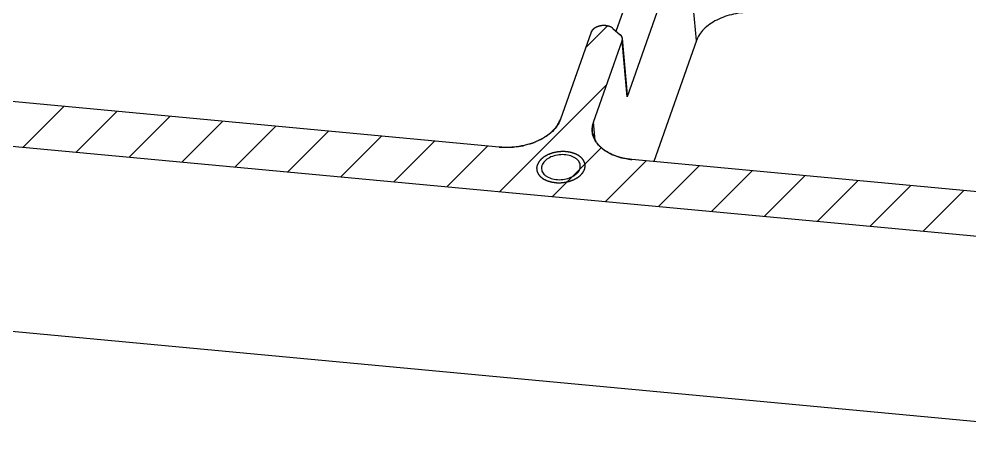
# Model space of a CAD drawing. Header units: millimetres. Extents: x 0 to 420, y 0 to 297.
# Drawn here: x 357.62 to 377.14, y 96.19 to 104.78 of the extents above; entities that cross this region are included whole.
import ezdxf

# ---------------------------------------------------------------- set-up
doc = ezdxf.new("R2010")
doc.units = ezdxf.units.MM
doc.header["$LTSCALE"] = 23.1
doc.layers.get('0').update_dxf_attribs({"linetype": 'CONTINUOUS'})
for name, color, linetype in [('03_ALL_AXES', 7, 'CONTINUOUS'), ('09_ALL_ROUNDS', 7, 'CONTINUOUS'), ('11_ALL_COSMETICS', 7, 'CONTINUOUS'), ('20_ALL_FEATURES', 7, 'CONTINUOUS')]:
    doc.layers.add(name, color=color, linetype=linetype)

msp = doc.modelspace()

# ---------------------------------------------------------------- linework, layer by layer
at = {"color": 4}
for points in [[(368.854, 102.06), (368.846, 102.061), (368.83, 102.061), (368.81, 102.062), (368.794, 102.062), (368.782, 102.062), (368.772, 102.063), (368.765, 102.063), (368.761, 102.063), (368.758, 102.063), (368.755, 102.063), (368.751, 102.062), (368.744, 102.062), (368.73, 102.06), (368.709, 102.058), (368.689, 102.056), (368.675, 102.055), (368.668, 102.054), (368.664, 102.054), (368.661, 102.054), (368.658, 102.053), (368.654, 102.052), (368.647, 102.051), (368.633, 102.047), (368.618, 102.044), (368.602, 102.04), (368.59, 102.038), (368.58, 102.036), (368.574, 102.034), (368.57, 102.033), (368.567, 102.033), (368.564, 102.031), (368.56, 102.03), (368.554, 102.028), (368.545, 102.024), (368.533, 102.02), (368.522, 102.016), (368.511, 102.012), (368.5, 102.008), (368.491, 102.004), (368.484, 102.002), (368.481, 102), (368.478, 102), (368.476, 101.998), (368.472, 101.996), (368.467, 101.993), (368.459, 101.989), (368.449, 101.984), (368.439, 101.978), (368.43, 101.973), (368.42, 101.968), (368.412, 101.963), (368.407, 101.96), (368.403, 101.959), (368.401, 101.957), (368.399, 101.956), (368.396, 101.954), (368.392, 101.95), (368.385, 101.945), (368.377, 101.938), (368.369, 101.932), (368.361, 101.926), (368.353, 101.919), (368.346, 101.914), (368.342, 101.911), (368.339, 101.908), (368.337, 101.907), (368.335, 101.905), (368.333, 101.903), (368.33, 101.899), (368.325, 101.893), (368.319, 101.886), (368.313, 101.879), (368.307, 101.871), (368.301, 101.864), (368.296, 101.858), (368.292, 101.854), (368.29, 101.852), (368.288, 101.85), (368.287, 101.848), (368.286, 101.846), (368.284, 101.841), (368.28, 101.835), (368.277, 101.827), (368.273, 101.819), (368.269, 101.812), (368.265, 101.805), (368.263, 101.8), (368.261, 101.796), (368.259, 101.793), (368.258, 101.79), (368.257, 101.788), (368.256, 101.786), (368.256, 101.784), (368.255, 101.781), (368.254, 101.777), (368.253, 101.771), (368.252, 101.765), (368.251, 101.757), (368.249, 101.749), (368.248, 101.743), (368.247, 101.738), (368.246, 101.734), (368.245, 101.73), (368.245, 101.728), (368.244, 101.726), (368.245, 101.724), (368.245, 101.721), (368.245, 101.718), (368.246, 101.714), (368.246, 101.709), (368.247, 101.703), (368.248, 101.695), (368.249, 101.687), (368.249, 101.681), (368.25, 101.676), (368.25, 101.672), (368.25, 101.669), (368.251, 101.666), (368.251, 101.664), (368.252, 101.662), (368.253, 101.66), (368.254, 101.657), (368.256, 101.653), (368.258, 101.648), (368.26, 101.642), (368.264, 101.635), (368.267, 101.627), (368.269, 101.621), (368.272, 101.616), (368.273, 101.613), (368.274, 101.609), (368.276, 101.607), (368.276, 101.605), (368.278, 101.604), (368.28, 101.601), (368.282, 101.598), (368.285, 101.595), (368.288, 101.59), (368.293, 101.585), (368.298, 101.578), (368.304, 101.571), (368.309, 101.564), (368.314, 101.559), (368.317, 101.555), (368.319, 101.552), (368.32, 101.551), (368.322, 101.549), (368.325, 101.547), (368.329, 101.544), (368.335, 101.539), (368.343, 101.533), (368.35, 101.528), (368.358, 101.522), (368.365, 101.516), (368.371, 101.511), (368.376, 101.508), (368.378, 101.506), (368.38, 101.504), (368.382, 101.503), (368.385, 101.502), (368.391, 101.499), (368.398, 101.495), (368.407, 101.491), (368.417, 101.486), (368.426, 101.481), (368.435, 101.477), (368.443, 101.473), (368.448, 101.47), (368.451, 101.469), (368.453, 101.467), (368.456, 101.467), (368.459, 101.466), (368.466, 101.464), (368.474, 101.461), (368.485, 101.458), (368.495, 101.454), (368.506, 101.451), (368.516, 101.448), (368.525, 101.445), (368.531, 101.443), (368.535, 101.442), (368.538, 101.441), (368.541, 101.44), (368.544, 101.44), (368.551, 101.439), (368.561, 101.437), (368.573, 101.435), (368.588, 101.433), (368.608, 101.43), (368.624, 101.427), (368.631, 101.426)], [(368.631, 101.426), (368.64, 101.425), (368.656, 101.425), (368.676, 101.424), (368.692, 101.424), (368.704, 101.424), (368.714, 101.423), (368.721, 101.423), (368.725, 101.423), (368.728, 101.423), (368.731, 101.423), (368.735, 101.424), (368.742, 101.424), (368.756, 101.426), (368.777, 101.428), (368.797, 101.43), (368.811, 101.431), (368.818, 101.432), (368.822, 101.432), (368.825, 101.432), (368.828, 101.433), (368.832, 101.434), (368.839, 101.435), (368.853, 101.439), (368.868, 101.442), (368.884, 101.446), (368.896, 101.448), (368.905, 101.451), (368.912, 101.452), (368.916, 101.453), (368.919, 101.454), (368.922, 101.455), (368.926, 101.456), (368.932, 101.458), (368.941, 101.462), (368.952, 101.466), (368.964, 101.47), (368.975, 101.474), (368.986, 101.478), (368.995, 101.482), (369.001, 101.484), (369.005, 101.486), (369.008, 101.486), (369.01, 101.488), (369.014, 101.49), (369.019, 101.493), (369.027, 101.497), (369.037, 101.502), (369.046, 101.508), (369.056, 101.513), (369.066, 101.518), (369.074, 101.523), (369.079, 101.526), (369.083, 101.527), (369.085, 101.529), (369.087, 101.53), (369.09, 101.532), (369.094, 101.536), (369.101, 101.541), (369.109, 101.548), (369.117, 101.554), (369.125, 101.56), (369.133, 101.567), (369.14, 101.572), (369.144, 101.575), (369.147, 101.578), (369.149, 101.579), (369.15, 101.581), (369.153, 101.583), (369.156, 101.587), (369.161, 101.593), (369.167, 101.6), (369.173, 101.607), (369.179, 101.615), (369.185, 101.622), (369.19, 101.628), (369.194, 101.632), (369.196, 101.634), (369.198, 101.636), (369.198, 101.638), (369.2, 101.64), (369.202, 101.645), (369.205, 101.651), (369.209, 101.659), (369.213, 101.667), (369.217, 101.674), (369.221, 101.681), (369.223, 101.686), (369.225, 101.69), (369.227, 101.693), (369.228, 101.696), (369.229, 101.698), (369.229, 101.7), (369.23, 101.702), (369.231, 101.705), (369.231, 101.709), (369.232, 101.715), (369.234, 101.721), (369.235, 101.729), (369.237, 101.737), (369.238, 101.743), (369.239, 101.748), (369.24, 101.752), (369.241, 101.756), (369.241, 101.758), (369.242, 101.76), (369.241, 101.762), (369.241, 101.765), (369.241, 101.768), (369.24, 101.772), (369.24, 101.777), (369.239, 101.783), (369.238, 101.791), (369.237, 101.799), (369.237, 101.805), (369.236, 101.81), (369.236, 101.814), (369.235, 101.817), (369.235, 101.82), (369.235, 101.822), (369.234, 101.824), (369.233, 101.826), (369.232, 101.829), (369.23, 101.833), (369.228, 101.838), (369.225, 101.844), (369.222, 101.851), (369.219, 101.859), (369.216, 101.865), (369.214, 101.87), (369.213, 101.873), (369.211, 101.877), (369.21, 101.879), (369.21, 101.881), (369.208, 101.883), (369.206, 101.885), (369.204, 101.888), (369.201, 101.891), (369.198, 101.896), (369.193, 101.901), (369.188, 101.908), (369.182, 101.915), (369.177, 101.922), (369.172, 101.927), (369.169, 101.931), (369.167, 101.934), (369.166, 101.935), (369.164, 101.937), (369.161, 101.939), (369.157, 101.942), (369.151, 101.947), (369.143, 101.953), (369.136, 101.958), (369.128, 101.964), (369.121, 101.97), (369.115, 101.975), (369.11, 101.978), (369.108, 101.98), (369.106, 101.982), (369.104, 101.983), (369.101, 101.984), (369.095, 101.987), (369.088, 101.991), (369.079, 101.995), (369.069, 102), (369.06, 102.005), (369.051, 102.009), (369.043, 102.013), (369.038, 102.016), (369.035, 102.017), (369.033, 102.019), (369.03, 102.019), (369.027, 102.02), (369.02, 102.022), (369.012, 102.025), (369.001, 102.028), (368.991, 102.032), (368.98, 102.035), (368.969, 102.038), (368.961, 102.041), (368.954, 102.043), (368.951, 102.044), (368.948, 102.045), (368.945, 102.046), (368.941, 102.046), (368.935, 102.047), (368.925, 102.049), (368.913, 102.051), (368.897, 102.053), (368.878, 102.057), (368.862, 102.059), (368.854, 102.06)]]:
    msp.add_open_spline(points, degree=3, knots=[0, 0, 0, 0, 0.015625, 0.03125, 0.039062, 0.046875, 0.054688, 0.058594, 0.060547, 0.0625, 0.064453, 0.066406, 0.070312, 0.078125, 0.09375, 0.109375, 0.117188, 0.121094, 0.123047, 0.125, 0.126953, 0.128906, 0.132812, 0.140625, 0.15625, 0.164062, 0.171875, 0.179688, 0.183594, 0.185547, 0.1875, 0.189453, 0.191406, 0.195312, 0.203125, 0.210938, 0.21875, 0.226562, 0.234375, 0.242188, 0.246094, 0.248047, 0.25, 0.251953, 0.253906, 0.257812, 0.265625, 0.273438, 0.28125, 0.289062, 0.296875, 0.304688, 0.308594, 0.310547, 0.3125, 0.314453, 0.316406, 0.320312, 0.328125, 0.335938, 0.34375, 0.351562, 0.359375, 0.367188, 0.371094, 0.373047, 0.375, 0.376953, 0.378906, 0.382812, 0.390625, 0.398438, 0.40625, 0.414062, 0.421875, 0.429688, 0.433594, 0.435547, 0.4375, 0.439453, 0.441406, 0.445312, 0.453125, 0.460938, 0.46875, 0.476562, 0.484375, 0.488281, 0.492188, 0.496094, 0.498047, 0.5, 0.501953, 0.503906, 0.507812, 0.511719, 0.515625, 0.523438, 0.53125, 0.539062, 0.546875, 0.550781, 0.554688, 0.558594, 0.560547, 0.5625, 0.564453, 0.566406, 0.570312, 0.574219, 0.578125, 0.585938, 0.59375, 0.601562, 0.609375, 0.613281, 0.617188, 0.621094, 0.623047, 0.625, 0.626953, 0.628906, 0.632812, 0.636719, 0.640625, 0.648438, 0.65625, 0.664062, 0.671875, 0.675781, 0.679688, 0.683594, 0.685547, 0.6875, 0.689453, 0.691406, 0.695312, 0.699219, 0.703125, 0.710938, 0.71875, 0.726562, 0.734375, 0.742188, 0.746094, 0.748047, 0.75, 0.751953, 0.753906, 0.757812, 0.765625, 0.773438, 0.78125, 0.789062, 0.796875, 0.804688, 0.808594, 0.810547, 0.8125, 0.814453, 0.816406, 0.820312, 0.828125, 0.835938, 0.84375, 0.851562, 0.859375, 0.867188, 0.871094, 0.873047, 0.875, 0.876953, 0.878906, 0.882812, 0.890625, 0.898438, 0.90625, 0.914062, 0.921875, 0.929688, 0.933594, 0.935547, 0.9375, 0.939453, 0.941406, 0.945312, 0.953125, 0.960938, 0.96875, 0.984375, 1, 1, 1, 1], dxfattribs=at)
at = {"layer": '03_ALL_AXES', "color": 7}
for points, knots in [([(369.141, 101.779), (369.14, 101.794), (369.133, 101.825), (369.109, 101.868), (369.074, 101.906), (369.011, 101.951), (368.91, 101.99), (368.775, 102.005), (368.636, 101.989), (368.528, 101.951), (368.454, 101.906), (368.41, 101.868), (368.375, 101.826), (368.36, 101.795), (368.354, 101.779)], [0, 0, 0, 0, 0.047376, 0.096835, 0.149976, 0.207683, 0.336597, 0.479431, 0.626599, 0.767221, 0.832299, 0.892797, 0.948543, 1, 1, 1, 1]), ([(368.354, 101.779), (368.35, 101.768), (368.344, 101.744), (368.343, 101.719), (368.345, 101.707)], [0, 0, 0, 0, 0.50695, 1, 1, 1, 1]), ([(368.345, 101.707), (368.346, 101.692), (368.353, 101.661), (368.377, 101.618), (368.412, 101.58), (368.475, 101.535), (368.576, 101.496), (368.711, 101.481), (368.85, 101.497), (368.958, 101.535), (369.032, 101.58), (369.076, 101.618), (369.111, 101.66), (369.126, 101.691), (369.132, 101.707)], [0, 0, 0, 0, 0.047376, 0.096835, 0.149976, 0.207683, 0.336597, 0.479431, 0.626599, 0.767221, 0.832299, 0.892797, 0.948543, 1, 1, 1, 1]), ([(369.132, 101.707), (369.136, 101.718), (369.142, 101.742), (369.142, 101.767), (369.141, 101.779)], [0, 0, 0, 0, 0.50695, 1, 1, 1, 1])]:
    msp.add_open_spline(points, degree=3, knots=knots, dxfattribs=at)
at = {"layer": '09_ALL_ROUNDS', "color": 7}
for p, q in [((369.878, 104.532), (370.158, 105.33)), ((370.802, 105.177), (370.102, 103.185)), ((369.362, 104.512), (368.735, 102.727)), ((369.811, 104.591), (369.961, 104.46)), ((369.411, 102.664), (369.998, 104.336)), ((370.108, 103.23), (370.004, 104.381))]:
    msp.add_line(p, q, dxfattribs=at)
at = {"layer": '09_ALL_ROUNDS', "color": 4}
msp.add_line((370.102, 103.185), (369.998, 104.336), dxfattribs=at)
at = {"layer": '09_ALL_ROUNDS', "color": 7}
for points, knots in [([(369.811, 104.591), (369.796, 104.604), (369.761, 104.625), (369.699, 104.645), (369.63, 104.652), (369.559, 104.646), (369.491, 104.628), (369.433, 104.598), (369.388, 104.56), (369.368, 104.528), (369.362, 104.512)], [0, 0, 0, 0, 0.113405, 0.240697, 0.377874, 0.518781, 0.656539, 0.784877, 0.899547, 1, 1, 1, 1]), ([(370.004, 104.381), (370.003, 104.396), (369.993, 104.426), (369.973, 104.45), (369.961, 104.46)], [0, 0, 0, 0, 0.477224, 1, 1, 1, 1]), ([(369.998, 104.336), (370, 104.34), (370.004, 104.354), (370.005, 104.37), (370.004, 104.381)], [0, 0, 0, 0, 0.256718, 1, 1, 1, 1]), ([(370.108, 103.23), (370.109, 103.226), (370.109, 103.211), (370.106, 103.195), (370.102, 103.185)], [0, 0, 0, 0, 0.246353, 1, 1, 1, 1])]:
    msp.add_open_spline(points, degree=3, knots=knots, dxfattribs=at)
at = {"layer": '11_ALL_COSMETICS', "color": 7}
for p, q in [((298.943, 107.637), (380.524, 100.022)), ((369.362, 104.512), (368.735, 102.727)), ((369.811, 104.591), (369.961, 104.46)), ((369.965, 104.456), (369.961, 104.46)), ((369.411, 102.664), (369.998, 104.336)), ((370.004, 104.382), (370.003, 104.388)), ((370.004, 104.381), (370.004, 104.382)), ((370.005, 104.372), (370.004, 104.381)), ((367.477, 102.154), (352.799, 103.524)), ((369.386, 102.474), (369.387, 102.462)), ((367.477, 102.154), (367.508, 102.152)), ((370.169, 101.903), (370.2, 101.9)), ((379.425, 101.039), (370.2, 101.9))]:
    msp.add_line(p, q, dxfattribs=at)
at = {"layer": '11_ALL_COSMETICS', "color": 4}
for p, q in [((369.25, 104.192), (369.7, 104.642)), ((367.485, 101.239), (369.682, 103.436)), ((357.707, 102.152), (358.543, 102.988)), ((358.793, 102.051), (359.629, 102.887)), ((359.88, 101.949), (360.716, 102.786)), ((360.966, 101.848), (361.803, 102.684)), ((362.053, 101.746), (362.889, 102.583)), ((363.139, 101.645), (363.976, 102.481)), ((364.226, 101.544), (365.062, 102.38)), ((365.312, 101.442), (366.149, 102.278)), ((366.399, 101.341), (367.235, 102.177)), ((368.572, 101.138), (369.572, 102.138)), ((369.659, 101.037), (370.495, 101.873)), ((370.745, 100.935), (371.581, 101.771)), ((371.832, 100.834), (372.668, 101.67)), ((372.918, 100.732), (373.754, 101.569)), ((374.005, 100.631), (374.841, 101.467)), ((375.091, 100.529), (375.927, 101.366)), ((376.178, 100.428), (377.014, 101.264))]:
    msp.add_line(p, q, dxfattribs=at)
at = {"layer": '11_ALL_COSMETICS', "color": 7}
for points, knots in [([(369.811, 104.591), (369.807, 104.594), (369.799, 104.599), (369.789, 104.606), (369.782, 104.611), (369.777, 104.615), (369.772, 104.617), (369.767, 104.619), (369.761, 104.621), (369.754, 104.624), (369.747, 104.628), (369.741, 104.63), (369.736, 104.632), (369.732, 104.633), (369.728, 104.634), (369.723, 104.636), (369.714, 104.638), (369.703, 104.641), (369.693, 104.643), (369.688, 104.645), (369.682, 104.645), (369.675, 104.646), (369.663, 104.647), (369.653, 104.648), (369.644, 104.649), (369.641, 104.649), (369.638, 104.649), (369.635, 104.649), (369.629, 104.649), (369.622, 104.649), (369.613, 104.648), (369.604, 104.648), (369.596, 104.648), (369.59, 104.648), (369.585, 104.647), (369.581, 104.647), (369.575, 104.646), (369.568, 104.644), (369.559, 104.643), (369.55, 104.641), (369.543, 104.64), (369.537, 104.639), (369.533, 104.638), (369.528, 104.637), (369.523, 104.635), (369.516, 104.633), (369.508, 104.63), (369.5, 104.627), (369.493, 104.625), (369.488, 104.624), (369.485, 104.623), (369.483, 104.621), (369.48, 104.62), (369.475, 104.617), (369.469, 104.614), (369.461, 104.611), (369.454, 104.607), (369.448, 104.604), (369.445, 104.602), (369.442, 104.601), (369.44, 104.599), (369.437, 104.597), (369.431, 104.593), (369.423, 104.587), (369.416, 104.582), (369.412, 104.579), (369.409, 104.577), (369.406, 104.574), (369.403, 104.571), (369.399, 104.567), (369.394, 104.561), (369.39, 104.556), (369.386, 104.552), (369.383, 104.548), (369.379, 104.545), (369.377, 104.54), (369.373, 104.533), (369.368, 104.523), (369.364, 104.516), (369.362, 104.512)], [0, 0, 0, 0, 0.03125, 0.0625, 0.078125, 0.09375, 0.101562, 0.109375, 0.125, 0.140625, 0.15625, 0.171875, 0.179688, 0.1875, 0.195312, 0.203125, 0.21875, 0.25, 0.265625, 0.273438, 0.28125, 0.296875, 0.3125, 0.34375, 0.351562, 0.359375, 0.363281, 0.367188, 0.375, 0.390625, 0.40625, 0.421875, 0.4375, 0.445312, 0.453125, 0.460938, 0.46875, 0.484375, 0.5, 0.515625, 0.53125, 0.539062, 0.546875, 0.554688, 0.5625, 0.578125, 0.59375, 0.609375, 0.625, 0.632812, 0.636719, 0.640625, 0.648438, 0.65625, 0.671875, 0.6875, 0.703125, 0.71875, 0.722656, 0.726562, 0.734375, 0.742188, 0.75, 0.78125, 0.796875, 0.804688, 0.8125, 0.820312, 0.828125, 0.84375, 0.859375, 0.875, 0.890625, 0.898438, 0.90625, 0.921875, 0.9375, 0.96875, 1, 1, 1, 1]), ([(370.003, 104.388), (370.003, 104.391), (370.002, 104.395), (370.001, 104.399), (370, 104.402), (369.999, 104.406), (369.997, 104.41), (369.996, 104.413), (369.995, 104.416), (369.993, 104.419), (369.992, 104.422), (369.991, 104.424), (369.989, 104.426), (369.988, 104.429), (369.985, 104.432), (369.983, 104.437), (369.979, 104.44), (369.977, 104.444), (369.975, 104.446), (369.971, 104.45), (369.967, 104.454), (369.965, 104.456)], [0, 0, 0, 0, 0.125, 0.15625, 0.1875, 0.25, 0.3125, 0.34375, 0.375, 0.4375, 0.46875, 0.5, 0.53125, 0.5625, 0.625, 0.6875, 0.75, 0.8125, 0.84375, 0.875, 1, 1, 1, 1]), ([(369.998, 104.336), (369.999, 104.337), (370, 104.34), (370.001, 104.346), (370.004, 104.357), (370.005, 104.366), (370.005, 104.372)], [0, 0, 0, 0, 0.125, 0.25, 0.5, 1, 1, 1, 1]), ([(367.508, 102.152), (367.524, 102.152), (367.557, 102.152), (367.605, 102.152), (367.646, 102.151), (367.674, 102.151), (367.69, 102.151), (367.703, 102.151), (367.713, 102.151), (367.721, 102.151), (367.726, 102.151), (367.73, 102.151), (367.734, 102.152), (367.741, 102.153), (367.756, 102.154), (367.776, 102.157), (367.809, 102.162), (367.842, 102.166), (367.874, 102.17), (367.899, 102.174), (367.92, 102.177), (367.936, 102.179), (367.945, 102.18), (367.951, 102.181), (367.956, 102.181), (367.96, 102.183), (367.966, 102.184), (367.978, 102.188), (368.003, 102.195), (368.042, 102.206), (368.081, 102.217), (368.112, 102.225), (368.132, 102.231), (368.147, 102.235), (368.157, 102.238), (368.164, 102.24), (368.167, 102.241), (368.169, 102.242), (368.172, 102.243), (368.176, 102.245), (368.183, 102.248), (368.192, 102.252), (368.206, 102.258), (368.223, 102.266), (368.244, 102.276), (368.265, 102.285), (368.286, 102.295), (368.307, 102.304), (368.325, 102.312), (368.339, 102.319), (368.348, 102.322), (368.354, 102.325), (368.357, 102.327), (368.359, 102.328), (368.361, 102.329), (368.363, 102.33), (368.365, 102.331), (368.37, 102.335), (368.378, 102.34), (368.39, 102.348), (368.404, 102.358), (368.428, 102.374), (368.452, 102.39), (368.475, 102.406), (368.49, 102.416), (368.502, 102.424), (368.509, 102.429), (368.515, 102.433), (368.519, 102.436), (368.523, 102.439), (368.525, 102.441), (368.528, 102.444), (368.531, 102.446), (368.535, 102.451), (368.541, 102.457), (368.547, 102.464), (368.556, 102.473), (368.567, 102.484), (368.585, 102.503), (368.603, 102.521), (368.619, 102.537), (368.628, 102.546), (368.634, 102.553), (368.64, 102.559), (368.644, 102.563), (368.646, 102.565), (368.647, 102.568), (368.649, 102.571), (368.652, 102.576), (368.656, 102.583), (368.661, 102.591), (368.667, 102.601), (368.674, 102.614), (368.683, 102.629), (368.695, 102.65), (368.71, 102.676), (368.722, 102.696), (368.728, 102.707)], [0, 0, 0, 0, 0.03125, 0.0625, 0.09375, 0.109375, 0.117188, 0.125, 0.132812, 0.136719, 0.140625, 0.142578, 0.144531, 0.148438, 0.15625, 0.171875, 0.1875, 0.21875, 0.234375, 0.25, 0.265625, 0.273438, 0.28125, 0.283203, 0.285156, 0.289062, 0.292969, 0.296875, 0.3125, 0.34375, 0.375, 0.390625, 0.40625, 0.414062, 0.421875, 0.425781, 0.427734, 0.428711, 0.429688, 0.433594, 0.4375, 0.445312, 0.453125, 0.46875, 0.484375, 0.5, 0.515625, 0.53125, 0.546875, 0.554688, 0.5625, 0.566406, 0.568359, 0.570312, 0.571289, 0.572266, 0.574219, 0.578125, 0.585938, 0.59375, 0.609375, 0.625, 0.65625, 0.671875, 0.6875, 0.695312, 0.703125, 0.707031, 0.710938, 0.714844, 0.716797, 0.71875, 0.722656, 0.726562, 0.734375, 0.742188, 0.75, 0.765625, 0.78125, 0.8125, 0.828125, 0.835938, 0.84375, 0.851562, 0.855469, 0.857422, 0.859375, 0.863281, 0.867188, 0.875, 0.882812, 0.890625, 0.90625, 0.921875, 0.9375, 0.96875, 1, 1, 1, 1]), ([(368.728, 102.707), (368.728, 102.707), (368.729, 102.709), (368.729, 102.71), (368.729, 102.711), (368.73, 102.712), (368.73, 102.713), (368.731, 102.714), (368.731, 102.715), (368.731, 102.716), (368.732, 102.717), (368.732, 102.717), (368.732, 102.718), (368.732, 102.718), (368.733, 102.719), (368.733, 102.721), (368.734, 102.723), (368.735, 102.725), (368.735, 102.726), (368.735, 102.727)], [0, 0, 0, 0, 0.125, 0.25, 0.3125, 0.34375, 0.375, 0.4375, 0.46875, 0.5, 0.53125, 0.5625, 0.625, 0.65625, 0.6875, 0.75, 0.8125, 0.875, 1, 1, 1, 1]), ([(369.411, 102.664), (369.41, 102.66), (369.407, 102.652), (369.404, 102.643), (369.402, 102.635), (369.4, 102.629), (369.399, 102.623), (369.397, 102.617), (369.396, 102.611), (369.395, 102.606), (369.394, 102.602), (369.393, 102.598), (369.392, 102.591), (369.391, 102.583), (369.389, 102.576), (369.388, 102.57), (369.388, 102.564), (369.387, 102.556), (369.386, 102.547), (369.385, 102.54), (369.385, 102.536), (369.385, 102.532), (369.385, 102.527), (369.385, 102.522), (369.385, 102.516), (369.385, 102.511), (369.385, 102.507), (369.385, 102.503), (369.385, 102.496), (369.386, 102.486), (369.386, 102.478), (369.386, 102.474)], [0, 0, 0, 0, 0.0625, 0.125, 0.15625, 0.1875, 0.21875, 0.25, 0.28125, 0.3125, 0.328125, 0.34375, 0.375, 0.4375, 0.46875, 0.5, 0.53125, 0.5625, 0.625, 0.65625, 0.671875, 0.6875, 0.71875, 0.75, 0.78125, 0.8125, 0.828125, 0.84375, 0.875, 0.9375, 1, 1, 1, 1]), ([(369.387, 102.462), (369.392, 102.445), (369.399, 102.42), (369.408, 102.391), (369.412, 102.374), (369.416, 102.362), (369.419, 102.351), (369.421, 102.343), (369.423, 102.337), (369.424, 102.333), (369.425, 102.331), (369.425, 102.329), (369.426, 102.327), (369.427, 102.326), (369.429, 102.323), (369.432, 102.318), (369.436, 102.313), (369.439, 102.307), (369.445, 102.299), (369.453, 102.285), (369.466, 102.266), (369.479, 102.247), (369.489, 102.231), (369.495, 102.222), (369.5, 102.214), (369.503, 102.209), (369.505, 102.206), (369.507, 102.204), (369.509, 102.202), (369.511, 102.2), (369.515, 102.197), (369.52, 102.192), (369.527, 102.186), (369.536, 102.177), (369.548, 102.167), (369.559, 102.157), (369.57, 102.147), (369.581, 102.136), (369.593, 102.126), (369.602, 102.118), (369.61, 102.111), (369.615, 102.106), (369.62, 102.102), (369.623, 102.099), (369.625, 102.097), (369.626, 102.096), (369.628, 102.095), (369.631, 102.093), (369.635, 102.091), (369.641, 102.087), (369.648, 102.083), (369.658, 102.078), (369.67, 102.071), (369.684, 102.063), (369.699, 102.054), (369.713, 102.046), (369.728, 102.038), (369.742, 102.029), (369.754, 102.022), (369.764, 102.017), (369.77, 102.013), (369.775, 102.011), (369.778, 102.009), (369.78, 102.007), (369.783, 102.006), (369.788, 102.005), (369.795, 102.002), (369.807, 101.998), (369.821, 101.993), (369.844, 101.985), (369.873, 101.974), (369.902, 101.964), (369.925, 101.956), (369.94, 101.951), (369.951, 101.947), (369.958, 101.944), (369.964, 101.942), (369.966, 101.941), (369.97, 101.941), (369.974, 101.94), (369.98, 101.939), (369.988, 101.937), (370.001, 101.935), (370.017, 101.932), (370.036, 101.928), (370.061, 101.924), (370.106, 101.915), (370.144, 101.908), (370.169, 101.903)], [0, 0, 0, 0, 0.0625, 0.09375, 0.109375, 0.125, 0.140625, 0.148438, 0.15625, 0.160156, 0.164062, 0.166016, 0.167969, 0.169922, 0.171875, 0.179688, 0.1875, 0.195312, 0.203125, 0.21875, 0.25, 0.28125, 0.296875, 0.3125, 0.320312, 0.328125, 0.332031, 0.333984, 0.335938, 0.339844, 0.34375, 0.351562, 0.359375, 0.375, 0.390625, 0.40625, 0.421875, 0.4375, 0.453125, 0.46875, 0.476562, 0.484375, 0.492188, 0.496094, 0.498047, 0.5, 0.501953, 0.503906, 0.507812, 0.515625, 0.523438, 0.53125, 0.546875, 0.5625, 0.578125, 0.59375, 0.609375, 0.625, 0.640625, 0.648438, 0.65625, 0.660156, 0.664062, 0.666016, 0.667969, 0.671875, 0.679688, 0.6875, 0.703125, 0.71875, 0.75, 0.78125, 0.796875, 0.8125, 0.820312, 0.828125, 0.832031, 0.833984, 0.835938, 0.839844, 0.84375, 0.851562, 0.859375, 0.875, 0.890625, 0.90625, 0.9375, 1, 1, 1, 1])]:
    msp.add_open_spline(points, degree=3, knots=knots, dxfattribs=at)
at = {"layer": '20_ALL_FEATURES', "color": 4}
for p, q in [((371.527, 104.344), (371.215, 107.798)), ((369.445, 102.291), (369.411, 102.664))]:
    msp.add_line(p, q, dxfattribs=at)
at = {"layer": '20_ALL_FEATURES', "color": 7}
for p, q in [((298.943, 107.637), (380.524, 100.022)), ((371.527, 104.344), (370.653, 101.858)), ((380.871, 96.185), (299.29, 103.8)), ((367.477, 102.154), (352.799, 103.524)), ((379.425, 101.039), (370.2, 101.9))]:
    msp.add_line(p, q, dxfattribs=at)
for points, knots in [([(372.665, 104.919), (372.538, 104.922), (372.348, 104.904), (372.108, 104.837), (371.943, 104.768), (371.798, 104.682), (371.677, 104.581), (371.584, 104.469), (371.541, 104.386), (371.527, 104.344)], [0, 0, 0, 0, 0.281828, 0.420018, 0.552779, 0.678025, 0.794366, 0.901397, 1, 1, 1, 1]), ([(368.735, 102.727), (368.719, 102.681), (368.672, 102.591), (368.568, 102.471), (368.431, 102.365), (368.268, 102.277), (368.084, 102.209), (367.887, 102.164), (367.682, 102.144), (367.545, 102.148), (367.477, 102.154)], [0, 0, 0, 0, 0.098048, 0.205192, 0.322265, 0.448568, 0.582276, 0.720799, 0.861103, 1, 1, 1, 1]), ([(369.386, 102.474), (369.383, 102.505), (369.385, 102.57), (369.4, 102.633), (369.411, 102.664)], [0, 0, 0, 0, 0.493055, 1, 1, 1, 1]), ([(370.2, 101.9), (370.094, 101.91), (369.94, 101.941), (369.753, 102.017), (369.633, 102.087), (369.533, 102.169), (369.457, 102.263), (369.406, 102.365), (369.389, 102.438), (369.386, 102.474)], [0, 0, 0, 0, 0.296792, 0.434519, 0.563365, 0.683058, 0.794312, 0.898978, 1, 1, 1, 1])]:
    msp.add_open_spline(points, degree=3, knots=knots, dxfattribs=at)

doc.saveas('drawing.dxf')
